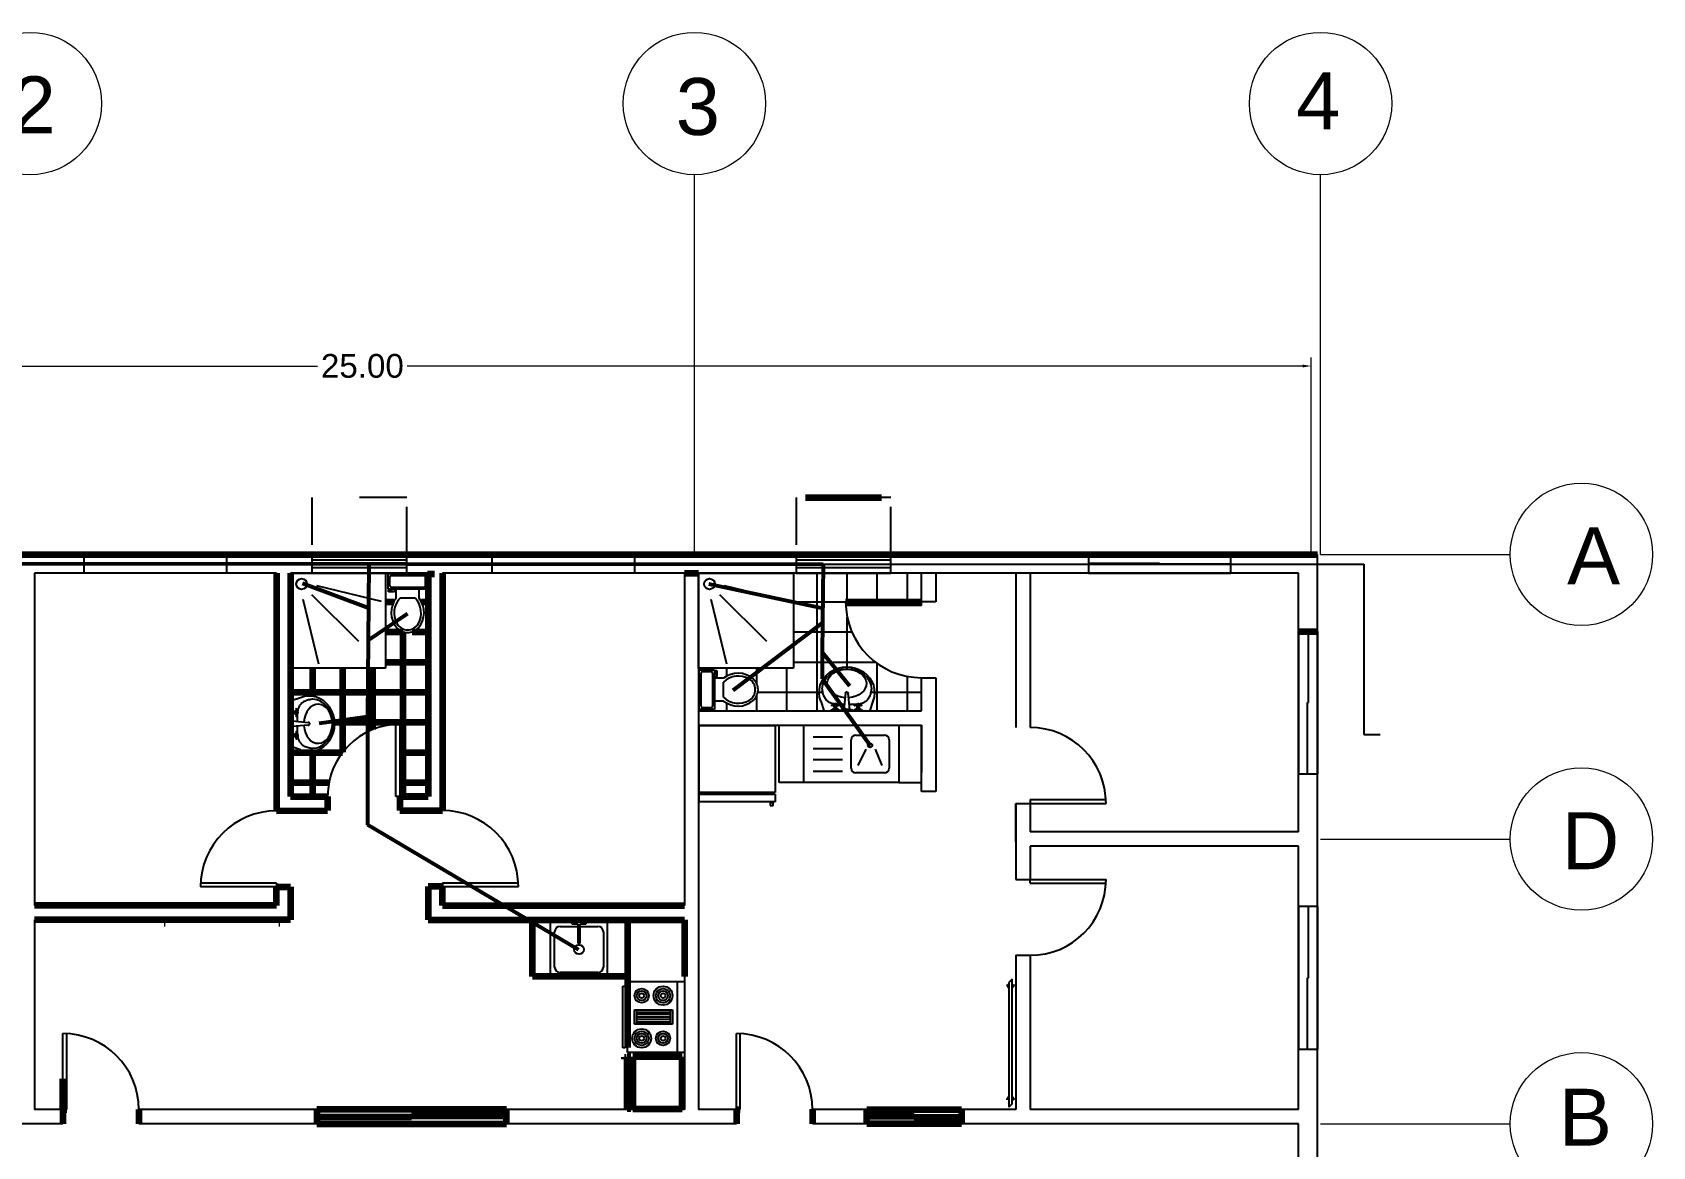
# Model space of a CAD drawing. Header units: millimetres. Extents: x 2391 to 3323, y 1596 to 2537.
# Drawn here: x 2957.7 to 2991.85, y 2111.18 to 2134.66 of the extents above; entities that cross this region are included whole.
import ezdxf

# ---------------------------------------------------------------- set-up
doc = ezdxf.new("R2010")
doc.units = ezdxf.units.MM
doc.linetypes.add('JIS_02_1.0', pattern=[2, 1, -1])
for name, color, linetype in [('ASCENSORE - ELEVATOR', 160, 'Continuous'), ('BATH', 171, 'Continuous'), ('dimensions', 203, 'Continuous'), ('doors', 31, 'Continuous'), ('doors and windows schedule', 11, 'Continuous'), ('exterior wall', 140, 'Continuous'), ('furnitures', 40, 'Continuous'), ('interior wall', 191, 'Continuous'), ('Lightning text', 211, 'Continuous'), ('Plumbing symbols', 30, 'Continuous'), ('stairs', 123, 'Continuous'), ('windows', 241, 'Continuous')]:
    doc.layers.add(name, color=color, linetype=linetype)
doc.styles.get("Standard").update_dxf_attribs({"font": 'arial.ttf'})

msp = doc.modelspace()

# ---------------------------------------------------------------- linework, layer by layer
at = {"color": 0, "linetype": 'ByBlock'}
for p, q in [((2963.142, 2123.259), (2965.142, 2123.259)), ((2963.142, 2121.259), (2963.142, 2123.259)), ((2965.142, 2123.259), (2965.142, 2121.259)), ((2965.188, 2123.249), (2965.188, 2122.929)), ((2966.028, 2123.249), (2965.188, 2123.249)), ((2965.228, 2123.169), (2965.228, 2123.009)), ((2965.948, 2123.209), (2965.268, 2123.209)), ((2965.988, 2123.009), (2965.988, 2123.169)), ((2966.028, 2122.929), (2966.028, 2123.249)), ((2971.742, 2123.259), (2973.742, 2123.259)), ((2971.742, 2121.259), (2971.742, 2123.259)), ((2973.742, 2123.259), (2973.742, 2121.259)), ((2963.684, 2123), (2965.047, 2122.672)), ((2965.188, 2122.929), (2966.028, 2122.929)), ((2965.208, 2122.869), (2965.208, 2122.909)), ((2965.208, 2122.909), (2965.288, 2122.909)), ((2965.328, 2122.869), (2965.208, 2122.869)), ((2965.268, 2122.969), (2965.948, 2122.969)), ((2965.288, 2122.909), (2965.288, 2122.929)), ((2965.328, 2122.929), (2965.328, 2122.869)), ((2965.368, 2122.735), (2965.368, 2122.929)), ((2965.848, 2122.735), (2965.848, 2122.929)), ((2972.284, 2123), (2973.647, 2122.672)), ((2963.4, 2122.716), (2963.728, 2121.353)), ((2964.581, 2121.819), (2963.591, 2122.809)), ((2965.768, 2122.735), (2965.448, 2122.735)), ((2972, 2122.716), (2972.328, 2121.353)), ((2973.181, 2121.819), (2972.191, 2122.809)), ((2965.142, 2121.259), (2963.142, 2121.259)), ((2973.742, 2121.259), (2971.742, 2121.259)), ((2971.755, 2121.227), (2972.075, 2121.227)), ((2971.755, 2120.387), (2971.755, 2121.227)), ((2971.795, 2120.467), (2971.795, 2121.147)), ((2971.835, 2121.187), (2971.995, 2121.187)), ((2972.035, 2121.147), (2972.035, 2120.467)), ((2972.075, 2121.227), (2972.075, 2120.387)), ((2972.095, 2121.127), (2972.075, 2121.127)), ((2972.135, 2121.207), (2972.095, 2121.207)), ((2972.095, 2121.207), (2972.095, 2121.127)), ((2972.135, 2121.087), (2972.135, 2121.207)), ((2972.075, 2121.087), (2972.135, 2121.087)), ((2972.27, 2121.047), (2972.075, 2121.047)), ((2972.27, 2120.647), (2972.27, 2120.967)), ((2974.351, 2120.812), (2974.35, 2120.825)), ((2974.354, 2120.785), (2974.351, 2120.812)), ((2974.359, 2120.759), (2974.354, 2120.785)), ((2975.379, 2120.785), (2975.375, 2120.759)), ((2975.383, 2120.812), (2975.379, 2120.785)), ((2975.384, 2120.825), (2975.383, 2120.812)), ((2963.35, 2120.636), (2963.154, 2120.571)), ((2963.315, 2120.44), (2963.308, 2120.424)), ((2963.323, 2120.456), (2963.315, 2120.44)), ((2963.332, 2120.471), (2963.323, 2120.456)), ((2963.342, 2120.486), (2963.332, 2120.471)), ((2963.332, 2120.471), (2963.332, 2120.471)), ((2963.354, 2120.5), (2963.342, 2120.486)), ((2963.366, 2120.513), (2963.354, 2120.5)), ((2963.38, 2120.526), (2963.366, 2120.513)), ((2963.395, 2120.538), (2963.38, 2120.526)), ((2963.412, 2120.549), (2963.395, 2120.538)), ((2963.43, 2120.559), (2963.412, 2120.549)), ((2963.45, 2120.568), (2963.43, 2120.559)), ((2963.472, 2120.577), (2963.45, 2120.568)), ((2963.45, 2120.568), (2963.45, 2120.568)), ((2963.494, 2120.584), (2963.472, 2120.577)), ((2963.519, 2120.591), (2963.494, 2120.584)), ((2963.544, 2120.596), (2963.519, 2120.591)), ((2963.57, 2120.601), (2963.544, 2120.596)), ((2963.596, 2120.604), (2963.57, 2120.601)), ((2963.609, 2120.605), (2963.596, 2120.604)), ((2971.995, 2120.427), (2971.835, 2120.427)), ((2972.27, 2120.567), (2972.075, 2120.567)), ((2974.319, 2120.566), (2974.384, 2120.37)), ((2974.364, 2120.734), (2974.359, 2120.759)), ((2974.371, 2120.71), (2974.364, 2120.734)), ((2974.379, 2120.687), (2974.371, 2120.71)), ((2974.387, 2120.666), (2974.379, 2120.687)), ((2974.387, 2120.666), (2974.387, 2120.666)), ((2974.396, 2120.646), (2974.387, 2120.666)), ((2974.407, 2120.628), (2974.396, 2120.646)), ((2974.418, 2120.611), (2974.407, 2120.628)), ((2974.429, 2120.596), (2974.418, 2120.611)), ((2974.442, 2120.582), (2974.429, 2120.596)), ((2974.455, 2120.57), (2974.442, 2120.582)), ((2974.469, 2120.558), (2974.455, 2120.57)), ((2974.484, 2120.548), (2974.469, 2120.558)), ((2974.484, 2120.548), (2974.484, 2120.548)), ((2974.499, 2120.539), (2974.484, 2120.548)), ((2974.515, 2120.531), (2974.499, 2120.539)), ((2974.532, 2120.524), (2974.515, 2120.531)), ((2974.549, 2120.517), (2974.532, 2120.524)), ((2974.566, 2120.512), (2974.549, 2120.517)), ((2974.549, 2120.477), (2974.551, 2120.485)), ((2974.551, 2120.47), (2974.549, 2120.477)), ((2974.551, 2120.485), (2974.557, 2120.49)), ((2974.557, 2120.464), (2974.551, 2120.47)), ((2974.557, 2120.49), (2974.564, 2120.492)), ((2974.564, 2120.462), (2974.557, 2120.464)), ((2974.564, 2120.492), (2974.572, 2120.49)), ((2974.572, 2120.464), (2974.564, 2120.462)), ((2974.583, 2120.508), (2974.566, 2120.512)), ((2974.572, 2120.49), (2974.577, 2120.485)), ((2974.577, 2120.47), (2974.572, 2120.464)), ((2974.595, 2120.485), (2974.577, 2120.485)), ((2974.577, 2120.485), (2974.579, 2120.477)), ((2974.579, 2120.477), (2974.577, 2120.47)), ((2974.595, 2120.47), (2974.577, 2120.47)), ((2974.6, 2120.504), (2974.583, 2120.508)), ((2974.594, 2120.477), (2974.596, 2120.493)), ((2974.596, 2120.462), (2974.594, 2120.477)), ((2974.596, 2120.493), (2974.602, 2120.507)), ((2974.602, 2120.447), (2974.596, 2120.462)), ((2974.602, 2120.44), (2974.601, 2120.426)), ((2974.602, 2120.507), (2974.612, 2120.513)), ((2974.602, 2120.447), (2974.647, 2120.447)), ((2974.602, 2120.44), (2974.602, 2120.447)), ((2974.647, 2120.44), (2974.602, 2120.44)), ((2974.609, 2120.477), (2974.611, 2120.485)), ((2974.611, 2120.47), (2974.609, 2120.477)), ((2974.611, 2120.485), (2974.617, 2120.49)), ((2974.617, 2120.464), (2974.611, 2120.47)), ((2974.612, 2120.513), (2974.624, 2120.515)), ((2974.617, 2120.49), (2974.624, 2120.492)), ((2974.624, 2120.462), (2974.617, 2120.464)), ((2974.624, 2120.515), (2974.636, 2120.513)), ((2974.624, 2120.492), (2974.632, 2120.49)), ((2974.632, 2120.464), (2974.624, 2120.462)), ((2974.632, 2120.49), (2974.637, 2120.485)), ((2974.637, 2120.47), (2974.632, 2120.464)), ((2974.636, 2120.513), (2974.647, 2120.507)), ((2974.637, 2120.485), (2974.639, 2120.477)), ((2974.639, 2120.477), (2974.637, 2120.47)), ((2974.647, 2120.507), (2974.652, 2120.493)), ((2974.652, 2120.462), (2974.647, 2120.447)), ((2974.647, 2120.447), (2974.647, 2120.44)), ((2974.648, 2120.427), (2974.647, 2120.44)), ((2974.651, 2120.415), (2974.648, 2120.427)), ((2974.653, 2120.497), (2974.651, 2120.497)), ((2974.652, 2120.493), (2974.654, 2120.477)), ((2974.654, 2120.477), (2974.652, 2120.462)), ((2974.67, 2120.496), (2974.653, 2120.497)), ((2974.671, 2120.485), (2974.654, 2120.485)), ((2974.654, 2120.47), (2974.671, 2120.47)), ((2974.669, 2120.477), (2974.671, 2120.485)), ((2974.671, 2120.47), (2974.669, 2120.477)), ((2974.687, 2120.495), (2974.67, 2120.496)), ((2974.671, 2120.485), (2974.677, 2120.49)), ((2974.677, 2120.464), (2974.671, 2120.47)), ((2974.677, 2120.49), (2974.684, 2120.492)), ((2974.684, 2120.462), (2974.677, 2120.464)), ((2974.684, 2120.492), (2974.692, 2120.49)), ((2974.692, 2120.464), (2974.684, 2120.462)), ((2974.704, 2120.494), (2974.687, 2120.495)), ((2974.692, 2120.49), (2974.697, 2120.485)), ((2974.697, 2120.47), (2974.692, 2120.464)), ((2974.697, 2120.485), (2974.699, 2120.477)), ((2974.699, 2120.477), (2974.697, 2120.47)), ((2974.72, 2120.494), (2974.704, 2120.494)), ((2974.736, 2120.494), (2974.72, 2120.494)), ((2974.752, 2120.494), (2974.736, 2120.494)), ((2974.752, 2120.494), (2974.752, 2120.494)), ((2974.767, 2120.494), (2974.752, 2120.494)), ((2974.782, 2120.494), (2974.767, 2120.494)), ((2974.797, 2120.494), (2974.782, 2120.494)), ((2974.816, 2120.494), (2974.797, 2120.494)), ((2974.837, 2120.73), (2974.807, 2120.392)), ((2974.837, 2120.73), (2974.838, 2120.739)), ((2974.838, 2120.739), (2974.843, 2120.748)), ((2974.843, 2120.748), (2974.849, 2120.754)), ((2974.849, 2120.754), (2974.858, 2120.759)), ((2974.858, 2120.759), (2974.867, 2120.76)), ((2974.867, 2120.76), (2974.876, 2120.759)), ((2974.876, 2120.759), (2974.884, 2120.754)), ((2974.884, 2120.754), (2974.891, 2120.748)), ((2974.891, 2120.748), (2974.895, 2120.739)), ((2974.895, 2120.739), (2974.897, 2120.73)), ((2974.927, 2120.392), (2974.897, 2120.73)), ((2974.935, 2120.494), (2974.918, 2120.494)), ((2974.951, 2120.494), (2974.935, 2120.494)), ((2974.967, 2120.494), (2974.951, 2120.494)), ((2974.983, 2120.495), (2974.967, 2120.494)), ((2974.999, 2120.495), (2974.983, 2120.495)), ((2974.999, 2120.495), (2974.999, 2120.495)), ((2975.014, 2120.495), (2974.999, 2120.495)), ((2975.029, 2120.495), (2975.014, 2120.495)), ((2975.044, 2120.495), (2975.029, 2120.495)), ((2975.029, 2120.477), (2975.031, 2120.485)), ((2975.031, 2120.47), (2975.029, 2120.477)), ((2975.031, 2120.485), (2975.037, 2120.49)), ((2975.037, 2120.464), (2975.031, 2120.47)), ((2975.037, 2120.49), (2975.044, 2120.492)), ((2975.044, 2120.462), (2975.037, 2120.464)), ((2975.059, 2120.495), (2975.044, 2120.495)), ((2975.044, 2120.492), (2975.052, 2120.49)), ((2975.052, 2120.464), (2975.044, 2120.462)), ((2975.052, 2120.49), (2975.057, 2120.485)), ((2975.057, 2120.47), (2975.052, 2120.464)), ((2975.057, 2120.485), (2975.059, 2120.477)), ((2975.075, 2120.485), (2975.057, 2120.485)), ((2975.059, 2120.477), (2975.057, 2120.47)), ((2975.075, 2120.47), (2975.057, 2120.47)), ((2975.078, 2120.496), (2975.059, 2120.495)), ((2975.074, 2120.477), (2975.076, 2120.493)), ((2975.076, 2120.462), (2975.074, 2120.477)), ((2975.076, 2120.493), (2975.082, 2120.507)), ((2975.082, 2120.447), (2975.076, 2120.462)), ((2975.082, 2120.44), (2975.081, 2120.426)), ((2975.082, 2120.507), (2975.093, 2120.513)), ((2975.082, 2120.447), (2975.127, 2120.447)), ((2975.082, 2120.44), (2975.082, 2120.447)), ((2975.127, 2120.44), (2975.082, 2120.44)), ((2975.089, 2120.477), (2975.091, 2120.485)), ((2975.091, 2120.47), (2975.089, 2120.477)), ((2975.091, 2120.485), (2975.097, 2120.49)), ((2975.097, 2120.464), (2975.091, 2120.47)), ((2975.093, 2120.513), (2975.104, 2120.515)), ((2975.097, 2120.49), (2975.104, 2120.492)), ((2975.104, 2120.462), (2975.097, 2120.464)), ((2975.104, 2120.515), (2975.116, 2120.513)), ((2975.104, 2120.492), (2975.112, 2120.49)), ((2975.112, 2120.464), (2975.104, 2120.462)), ((2975.112, 2120.49), (2975.117, 2120.485)), ((2975.117, 2120.47), (2975.112, 2120.464)), ((2975.116, 2120.513), (2975.127, 2120.507)), ((2975.117, 2120.485), (2975.119, 2120.477)), ((2975.119, 2120.477), (2975.117, 2120.47)), ((2975.127, 2120.507), (2975.133, 2120.493)), ((2975.133, 2120.462), (2975.127, 2120.447)), ((2975.127, 2120.447), (2975.127, 2120.44)), ((2975.128, 2120.427), (2975.127, 2120.44)), ((2975.132, 2120.415), (2975.128, 2120.427)), ((2975.136, 2120.504), (2975.129, 2120.503)), ((2975.133, 2120.493), (2975.134, 2120.477)), ((2975.134, 2120.477), (2975.133, 2120.462)), ((2975.151, 2120.485), (2975.134, 2120.485)), ((2975.134, 2120.47), (2975.151, 2120.47)), ((2975.152, 2120.508), (2975.136, 2120.504)), ((2975.149, 2120.477), (2975.151, 2120.485)), ((2975.151, 2120.47), (2975.149, 2120.477)), ((2975.151, 2120.485), (2975.157, 2120.49)), ((2975.157, 2120.464), (2975.151, 2120.47)), ((2975.169, 2120.512), (2975.152, 2120.508)), ((2975.157, 2120.49), (2975.164, 2120.492)), ((2975.164, 2120.462), (2975.157, 2120.464)), ((2975.164, 2120.492), (2975.172, 2120.49)), ((2975.172, 2120.464), (2975.164, 2120.462)), ((2975.185, 2120.517), (2975.169, 2120.512)), ((2975.172, 2120.49), (2975.177, 2120.485)), ((2975.177, 2120.47), (2975.172, 2120.464)), ((2975.177, 2120.485), (2975.179, 2120.477)), ((2975.179, 2120.477), (2975.177, 2120.47)), ((2975.202, 2120.524), (2975.185, 2120.517)), ((2975.218, 2120.531), (2975.202, 2120.524)), ((2975.234, 2120.539), (2975.218, 2120.531)), ((2975.25, 2120.548), (2975.234, 2120.539)), ((2975.264, 2120.558), (2975.25, 2120.548)), ((2975.25, 2120.548), (2975.25, 2120.548)), ((2975.279, 2120.57), (2975.264, 2120.558)), ((2975.292, 2120.582), (2975.279, 2120.57)), ((2975.304, 2120.596), (2975.292, 2120.582)), ((2975.316, 2120.611), (2975.304, 2120.596)), ((2975.327, 2120.628), (2975.316, 2120.611)), ((2975.337, 2120.646), (2975.327, 2120.628)), ((2975.347, 2120.666), (2975.337, 2120.646)), ((2975.355, 2120.687), (2975.347, 2120.666)), ((2975.347, 2120.666), (2975.347, 2120.666)), ((2975.415, 2120.566), (2975.349, 2120.37)), ((2975.363, 2120.71), (2975.355, 2120.687)), ((2975.369, 2120.734), (2975.363, 2120.71)), ((2975.375, 2120.759), (2975.369, 2120.734)), ((2963.165, 2120.408), (2963.154, 2120.418)), ((2963.154, 2120.232), (2963.166, 2120.25)), ((2963.162, 2120.201), (2963.154, 2120.201)), ((2963.169, 2120.198), (2963.162, 2120.201)), ((2963.17, 2120.398), (2963.165, 2120.408)), ((2963.166, 2120.25), (2963.172, 2120.266)), ((2963.174, 2120.193), (2963.169, 2120.198)), ((2963.172, 2120.386), (2963.17, 2120.398)), ((2963.172, 2120.394), (2963.174, 2120.381)), ((2963.172, 2120.266), (2963.172, 2120.386)), ((2963.177, 2120.279), (2963.172, 2120.266)), ((2963.174, 2120.381), (2963.18, 2120.37)), ((2963.177, 2120.186), (2963.174, 2120.193)), ((2963.186, 2120.29), (2963.177, 2120.279)), ((2963.177, 2120.178), (2963.177, 2120.186)), ((2963.177, 2120.148), (2963.177, 2120.178)), ((2963.177, 2120.148), (2963.177, 2120.028)), ((2963.177, 2120.148), (2963.514, 2120.118)), ((2963.18, 2120.37), (2963.189, 2120.36)), ((2963.197, 2120.298), (2963.186, 2120.29)), ((2963.189, 2120.36), (2963.199, 2120.353)), ((2963.194, 2120.356), (2963.194, 2120.296)), ((2963.21, 2120.302), (2963.197, 2120.298)), ((2963.199, 2120.353), (2963.211, 2120.349)), ((2963.224, 2120.304), (2963.21, 2120.302)), ((2963.211, 2120.349), (2963.224, 2120.349)), ((2963.224, 2120.349), (2963.224, 2120.304)), ((2963.232, 2120.349), (2963.224, 2120.349)), ((2963.224, 2120.304), (2963.232, 2120.304)), ((2963.246, 2120.354), (2963.232, 2120.349)), ((2963.232, 2120.304), (2963.232, 2120.349)), ((2963.232, 2120.304), (2963.246, 2120.298)), ((2963.262, 2120.356), (2963.246, 2120.354)), ((2963.246, 2120.298), (2963.262, 2120.296)), ((2963.249, 2120.394), (2963.247, 2120.386)), ((2963.247, 2120.386), (2963.249, 2120.379)), ((2963.249, 2120.334), (2963.247, 2120.326)), ((2963.247, 2120.326), (2963.249, 2120.318)), ((2963.249, 2120.273), (2963.247, 2120.266)), ((2963.247, 2120.266), (2963.249, 2120.258)), ((2963.254, 2120.399), (2963.249, 2120.394)), ((2963.249, 2120.379), (2963.254, 2120.373)), ((2963.254, 2120.339), (2963.249, 2120.334)), ((2963.249, 2120.318), (2963.254, 2120.313)), ((2963.254, 2120.279), (2963.249, 2120.273)), ((2963.249, 2120.258), (2963.254, 2120.253)), ((2963.262, 2120.401), (2963.254, 2120.399)), ((2963.254, 2120.356), (2963.254, 2120.373)), ((2963.254, 2120.373), (2963.262, 2120.371)), ((2963.262, 2120.341), (2963.254, 2120.339)), ((2963.254, 2120.313), (2963.262, 2120.311)), ((2963.254, 2120.296), (2963.254, 2120.279)), ((2963.262, 2120.281), (2963.254, 2120.279)), ((2963.254, 2120.253), (2963.262, 2120.251)), ((2963.269, 2120.399), (2963.262, 2120.401)), ((2963.262, 2120.371), (2963.269, 2120.373)), ((2963.277, 2120.354), (2963.262, 2120.356)), ((2963.269, 2120.339), (2963.262, 2120.341)), ((2963.262, 2120.311), (2963.269, 2120.313)), ((2963.262, 2120.296), (2963.277, 2120.298)), ((2963.269, 2120.279), (2963.262, 2120.281)), ((2963.262, 2120.251), (2963.269, 2120.253)), ((2963.275, 2120.394), (2963.269, 2120.399)), ((2963.269, 2120.373), (2963.275, 2120.379)), ((2963.269, 2120.373), (2963.269, 2120.356)), ((2963.275, 2120.334), (2963.269, 2120.339)), ((2963.269, 2120.313), (2963.275, 2120.318)), ((2963.269, 2120.296), (2963.269, 2120.279)), ((2963.275, 2120.273), (2963.269, 2120.279)), ((2963.269, 2120.253), (2963.275, 2120.258)), ((2963.277, 2120.386), (2963.275, 2120.394)), ((2963.275, 2120.379), (2963.277, 2120.386)), ((2963.277, 2120.326), (2963.275, 2120.334)), ((2963.275, 2120.318), (2963.277, 2120.326)), ((2963.277, 2120.266), (2963.275, 2120.273)), ((2963.275, 2120.258), (2963.277, 2120.266)), ((2963.292, 2120.349), (2963.277, 2120.354)), ((2963.277, 2120.298), (2963.292, 2120.304)), ((2963.279, 2120.156), (2963.278, 2120.139)), ((2963.28, 2120.299), (2963.279, 2120.28)), ((2963.279, 2120.28), (2963.279, 2120.266)), ((2963.279, 2120.266), (2963.279, 2120.251)), ((2963.279, 2120.251), (2963.279, 2120.236)), ((2963.279, 2120.236), (2963.279, 2120.22)), ((2963.279, 2120.22), (2963.279, 2120.205)), ((2963.279, 2120.22), (2963.279, 2120.22)), ((2963.279, 2120.205), (2963.279, 2120.189)), ((2963.279, 2120.189), (2963.279, 2120.173)), ((2963.279, 2120.173), (2963.279, 2120.156)), ((2963.288, 2120.357), (2963.287, 2120.35)), ((2963.292, 2120.374), (2963.288, 2120.357)), ((2963.296, 2120.39), (2963.292, 2120.374)), ((2963.297, 2120.338), (2963.292, 2120.349)), ((2963.292, 2120.304), (2963.297, 2120.314)), ((2963.302, 2120.407), (2963.296, 2120.39)), ((2963.299, 2120.326), (2963.297, 2120.338)), ((2963.297, 2120.314), (2963.299, 2120.326)), ((2963.308, 2120.424), (2963.302, 2120.407)), ((2963.524, 2120.117), (2963.514, 2120.118)), ((2963.532, 2120.113), (2963.524, 2120.117)), ((2963.539, 2120.106), (2963.532, 2120.113)), ((2963.543, 2120.098), (2963.539, 2120.106)), ((2963.544, 2120.088), (2963.543, 2120.098)), ((2963.543, 2120.079), (2963.544, 2120.088)), ((2972.075, 2120.387), (2971.755, 2120.387)), ((2974.53, 2120.37), (2974.548, 2120.382)), ((2974.548, 2120.382), (2974.564, 2120.387)), ((2974.577, 2120.393), (2974.564, 2120.387)), ((2974.564, 2120.387), (2974.684, 2120.387)), ((2974.588, 2120.402), (2974.577, 2120.393)), ((2974.596, 2120.413), (2974.588, 2120.402)), ((2974.654, 2120.41), (2974.594, 2120.41)), ((2974.601, 2120.426), (2974.596, 2120.413)), ((2974.658, 2120.404), (2974.651, 2120.415)), ((2974.668, 2120.396), (2974.658, 2120.404)), ((2974.679, 2120.39), (2974.668, 2120.396)), ((2974.692, 2120.387), (2974.679, 2120.39)), ((2974.684, 2120.387), (2974.696, 2120.386)), ((2974.696, 2120.386), (2974.706, 2120.381)), ((2974.706, 2120.381), (2974.717, 2120.37)), ((2974.747, 2120.377), (2974.75, 2120.384)), ((2974.747, 2120.37), (2974.747, 2120.377)), ((2974.75, 2120.384), (2974.755, 2120.389)), ((2974.755, 2120.389), (2974.762, 2120.392)), ((2974.762, 2120.392), (2974.769, 2120.392)), ((2974.807, 2120.392), (2974.769, 2120.392)), ((2974.927, 2120.392), (2974.807, 2120.392)), ((2974.927, 2120.392), (2974.957, 2120.392)), ((2974.957, 2120.392), (2974.964, 2120.393)), ((2974.964, 2120.393), (2974.971, 2120.39)), ((2974.971, 2120.39), (2974.977, 2120.385)), ((2974.977, 2120.385), (2974.98, 2120.378)), ((2974.98, 2120.378), (2974.979, 2120.37)), ((2975.011, 2120.37), (2975.029, 2120.382)), ((2975.029, 2120.382), (2975.044, 2120.387)), ((2975.057, 2120.393), (2975.044, 2120.387)), ((2975.044, 2120.387), (2975.164, 2120.387)), ((2975.068, 2120.402), (2975.057, 2120.393)), ((2975.076, 2120.413), (2975.068, 2120.402)), ((2975.134, 2120.41), (2975.074, 2120.41)), ((2975.081, 2120.426), (2975.076, 2120.413)), ((2975.139, 2120.404), (2975.132, 2120.415)), ((2975.148, 2120.396), (2975.139, 2120.404)), ((2975.159, 2120.39), (2975.148, 2120.396)), ((2975.172, 2120.387), (2975.159, 2120.39)), ((2975.164, 2120.387), (2975.176, 2120.386)), ((2975.176, 2120.386), (2975.186, 2120.381)), ((2975.186, 2120.381), (2975.197, 2120.37)), ((2963.154, 2119.968), (2963.162, 2119.969)), ((2963.165, 2119.928), (2963.154, 2119.938)), ((2963.154, 2119.752), (2963.166, 2119.77)), ((2963.162, 2119.969), (2963.168, 2119.972)), ((2963.17, 2119.918), (2963.165, 2119.928)), ((2963.166, 2119.77), (2963.172, 2119.786)), ((2963.168, 2119.972), (2963.173, 2119.977)), ((2963.172, 2119.906), (2963.17, 2119.918)), ((2963.172, 2119.913), (2963.174, 2119.901)), ((2963.172, 2119.786), (2963.172, 2119.906)), ((2963.177, 2119.799), (2963.172, 2119.786)), ((2963.173, 2119.977), (2963.176, 2119.984)), ((2963.174, 2119.901), (2963.18, 2119.89)), ((2963.176, 2119.984), (2963.177, 2119.991)), ((2963.514, 2120.058), (2963.177, 2120.028)), ((2963.177, 2120.028), (2963.177, 2119.991)), ((2963.186, 2119.809), (2963.177, 2119.799)), ((2963.18, 2119.89), (2963.189, 2119.88)), ((2963.197, 2119.818), (2963.186, 2119.809)), ((2963.189, 2119.88), (2963.199, 2119.873)), ((2963.194, 2119.876), (2963.194, 2119.816)), ((2963.21, 2119.822), (2963.197, 2119.818)), ((2963.199, 2119.873), (2963.211, 2119.869)), ((2963.224, 2119.823), (2963.21, 2119.822)), ((2963.211, 2119.869), (2963.224, 2119.868)), ((2963.224, 2119.868), (2963.224, 2119.823)), ((2963.232, 2119.868), (2963.224, 2119.868)), ((2963.224, 2119.823), (2963.232, 2119.823)), ((2963.246, 2119.874), (2963.232, 2119.868)), ((2963.232, 2119.823), (2963.232, 2119.868)), ((2963.232, 2119.823), (2963.246, 2119.818)), ((2963.262, 2119.876), (2963.246, 2119.874)), ((2963.246, 2119.818), (2963.262, 2119.816)), ((2963.249, 2119.913), (2963.247, 2119.906)), ((2963.247, 2119.906), (2963.249, 2119.898)), ((2963.249, 2119.853), (2963.247, 2119.846)), ((2963.247, 2119.846), (2963.249, 2119.838)), ((2963.249, 2119.793), (2963.247, 2119.786)), ((2963.247, 2119.786), (2963.249, 2119.778)), ((2963.254, 2119.919), (2963.249, 2119.913)), ((2963.249, 2119.898), (2963.254, 2119.893)), ((2963.254, 2119.859), (2963.249, 2119.853)), ((2963.249, 2119.838), (2963.254, 2119.833)), ((2963.254, 2119.799), (2963.249, 2119.793)), ((2963.249, 2119.778), (2963.254, 2119.773)), ((2963.262, 2119.921), (2963.254, 2119.919)), ((2963.254, 2119.893), (2963.262, 2119.891)), ((2963.254, 2119.875), (2963.254, 2119.893)), ((2963.262, 2119.861), (2963.254, 2119.859)), ((2963.254, 2119.833), (2963.262, 2119.831)), ((2963.254, 2119.816), (2963.254, 2119.799)), ((2963.262, 2119.801), (2963.254, 2119.799)), ((2963.254, 2119.773), (2963.262, 2119.771)), ((2963.269, 2119.919), (2963.262, 2119.921)), ((2963.262, 2119.891), (2963.269, 2119.893)), ((2963.277, 2119.874), (2963.262, 2119.876)), ((2963.269, 2119.859), (2963.262, 2119.861)), ((2963.262, 2119.831), (2963.269, 2119.833)), ((2963.262, 2119.816), (2963.277, 2119.818)), ((2963.269, 2119.799), (2963.262, 2119.801)), ((2963.262, 2119.771), (2963.269, 2119.773)), ((2963.275, 2119.913), (2963.269, 2119.919)), ((2963.269, 2119.893), (2963.275, 2119.898)), ((2963.269, 2119.893), (2963.269, 2119.875)), ((2963.275, 2119.853), (2963.269, 2119.859)), ((2963.269, 2119.833), (2963.275, 2119.838)), ((2963.269, 2119.816), (2963.269, 2119.799)), ((2963.275, 2119.793), (2963.269, 2119.799)), ((2963.269, 2119.773), (2963.275, 2119.778)), ((2963.277, 2119.906), (2963.275, 2119.913)), ((2963.275, 2119.898), (2963.277, 2119.906)), ((2963.277, 2119.846), (2963.275, 2119.853)), ((2963.275, 2119.838), (2963.277, 2119.846)), ((2963.277, 2119.786), (2963.275, 2119.793)), ((2963.275, 2119.778), (2963.277, 2119.786)), ((2963.292, 2119.868), (2963.277, 2119.874)), ((2963.277, 2119.818), (2963.292, 2119.823)), ((2963.278, 2120.037), (2963.278, 2120.019)), ((2963.278, 2120.019), (2963.278, 2120.004)), ((2963.278, 2120.004), (2963.278, 2119.989)), ((2963.278, 2119.989), (2963.278, 2119.974)), ((2963.278, 2119.974), (2963.278, 2119.958)), ((2963.278, 2119.974), (2963.278, 2119.974)), ((2963.278, 2119.958), (2963.278, 2119.942)), ((2963.278, 2119.942), (2963.279, 2119.926)), ((2963.279, 2119.926), (2963.279, 2119.909)), ((2963.279, 2119.909), (2963.28, 2119.892)), ((2963.28, 2119.892), (2963.281, 2119.875)), ((2963.281, 2119.875), (2963.281, 2119.872)), ((2963.288, 2119.822), (2963.292, 2119.805)), ((2963.297, 2119.858), (2963.292, 2119.868)), ((2963.292, 2119.823), (2963.297, 2119.834)), ((2963.292, 2119.805), (2963.296, 2119.788)), ((2963.296, 2119.788), (2963.302, 2119.77)), ((2963.299, 2119.846), (2963.297, 2119.858)), ((2963.297, 2119.834), (2963.299, 2119.846)), ((2963.302, 2119.77), (2963.308, 2119.753)), ((2963.308, 2119.753), (2963.315, 2119.737)), ((2963.514, 2120.058), (2963.524, 2120.06)), ((2963.524, 2120.06), (2963.532, 2120.064)), ((2963.532, 2120.064), (2963.539, 2120.071)), ((2963.539, 2120.071), (2963.543, 2120.079)), ((2971.753, 2118.643), (2971.753, 2120.043)), ((2973.353, 2120.043), (2971.753, 2120.043)), ((2973.353, 2120.043), (2973.353, 2118.643)), ((2973.96, 2118.851), (2973.96, 2120.051)), ((2974.776, 2119.807), (2974.16, 2119.807)), ((2974.96, 2119.151), (2974.96, 2119.751)), ((2975.06, 2119.851), (2975.66, 2119.851)), ((2975.76, 2119.751), (2975.76, 2119.151)), ((2975.96, 2120.051), (2975.96, 2118.851)), ((2963.35, 2119.541), (2963.154, 2119.606)), ((2963.315, 2119.737), (2963.323, 2119.721)), ((2963.323, 2119.721), (2963.332, 2119.706)), ((2963.332, 2119.706), (2963.342, 2119.691)), ((2963.332, 2119.706), (2963.332, 2119.706)), ((2963.342, 2119.691), (2963.354, 2119.677)), ((2963.354, 2119.677), (2963.366, 2119.663)), ((2963.366, 2119.663), (2963.38, 2119.651)), ((2963.38, 2119.651), (2963.395, 2119.639)), ((2963.395, 2119.639), (2963.412, 2119.628)), ((2963.412, 2119.628), (2963.43, 2119.618)), ((2963.43, 2119.618), (2963.45, 2119.609)), ((2963.45, 2119.609), (2963.472, 2119.6)), ((2963.45, 2119.609), (2963.45, 2119.609)), ((2963.472, 2119.6), (2963.494, 2119.593)), ((2963.494, 2119.593), (2963.519, 2119.586)), ((2963.519, 2119.586), (2963.544, 2119.58)), ((2963.544, 2119.58), (2963.57, 2119.576)), ((2963.57, 2119.576), (2963.596, 2119.573)), ((2963.596, 2119.573), (2963.609, 2119.572)), ((2974.776, 2119.562), (2974.16, 2119.562)), ((2975.269, 2119.554), (2975.101, 2119.209)), ((2975.466, 2119.554), (2975.608, 2119.209)), ((2974.776, 2119.326), (2974.16, 2119.326)), ((2974.776, 2119.081), (2974.16, 2119.081)), ((2975.96, 2118.851), (2973.96, 2118.851)), ((2975.66, 2119.051), (2975.06, 2119.051)), ((2973.353, 2118.643), (2971.753, 2118.643)), ((2971.753, 2118.603), (2973.353, 2118.603)), ((2971.753, 2118.443), (2971.753, 2118.603)), ((2973.353, 2118.443), (2971.753, 2118.443)), ((2973.253, 2118.423), (2973.253, 2118.363)), ((2973.313, 2118.423), (2973.253, 2118.423)), ((2973.313, 2118.363), (2973.313, 2118.423)), ((2973.353, 2118.603), (2973.353, 2118.443)), ((2973.253, 2118.363), (2973.313, 2118.363)), ((2968.621, 2114.762), (2968.621, 2115.962)), ((2968.707, 2114.962), (2968.707, 2115.704)), ((2968.821, 2115.819), (2969.197, 2115.819)), ((2969.075, 2115.862), (2969.075, 2115.935)), ((2969.075, 2115.935), (2969.364, 2115.935)), ((2969.197, 2115.862), (2969.075, 2115.862)), ((2969.197, 2115.862), (2969.197, 2115.462)), ((2969.245, 2115.462), (2969.245, 2115.862)), ((2969.364, 2115.862), (2969.245, 2115.862)), ((2969.245, 2115.819), (2969.621, 2115.819)), ((2969.364, 2115.935), (2969.364, 2115.862)), ((2969.735, 2115.704), (2969.735, 2114.962)), ((2969.821, 2114.762), (2969.821, 2115.962)), ((2969.197, 2115.462), (2969.245, 2115.462)), ((2969.821, 2114.762), (2968.621, 2114.762)), ((2969.621, 2114.847), (2968.821, 2114.847)), ((2970.242, 2114.659), (2971.442, 2114.659)), ((2970.242, 2113.159), (2970.242, 2114.659)), ((2971.292, 2114.659), (2971.292, 2113.159)), ((2970.142, 2114.559), (2970.192, 2114.559)), ((2970.142, 2113.259), (2970.142, 2114.559)), ((2970.192, 2114.559), (2970.192, 2113.259)), ((2970.242, 2114.359), (2970.192, 2114.359)), ((2970.192, 2114.259), (2970.242, 2114.259)), ((2970.392, 2114.059), (2971.192, 2114.059)), ((2970.392, 2113.759), (2970.392, 2114.059)), ((2970.442, 2113.759), (2970.442, 2114.059)), ((2970.442, 2114.009), (2971.142, 2114.009)), ((2971.142, 2113.959), (2970.442, 2113.959)), ((2971.142, 2114.059), (2971.142, 2113.759)), ((2971.192, 2114.059), (2971.192, 2113.759)), ((2971.192, 2113.759), (2970.392, 2113.759)), ((2970.442, 2113.909), (2971.142, 2113.909)), ((2971.142, 2113.859), (2970.442, 2113.859)), ((2970.442, 2113.809), (2971.142, 2113.809)), ((2970.192, 2113.259), (2970.142, 2113.259)), ((2970.192, 2113.559), (2970.242, 2113.559)), ((2970.242, 2113.459), (2970.192, 2113.459)), ((2971.442, 2113.159), (2970.242, 2113.159))]:
    msp.add_line(p, q, dxfattribs=at)
for centre, radius in [((2963.373, 2123.034), 0.113), ((2971.973, 2123.034), 0.113), ((2975.358, 2119.635), 0.0446), ((2969.221, 2115.331, 6.286), 0.1), ((2970.542, 2114.359), 0.15), ((2970.542, 2114.359), 0.1), ((2970.542, 2114.359), 0.05), ((2970.992, 2114.359), 0.2), ((2970.992, 2114.359), 0.15), ((2970.992, 2114.359), 0.1), ((2970.992, 2114.359), 0.05), ((2970.542, 2113.459), 0.2), ((2970.542, 2113.459), 0.15), ((2970.992, 2113.459), 0.15), ((2970.542, 2113.459), 0.1), ((2970.542, 2113.459), 0.05), ((2970.992, 2113.459), 0.1), ((2970.992, 2113.459), 0.05)]:
    msp.add_circle(centre, radius, dxfattribs=at)
for centre, radius, start, end in [((2965.263, 2123.174), 0.0354, 81.8699, 188.1301), ((2965.953, 2123.174), 0.0354, 351.8699, 98.1301), ((2965.263, 2123.004), 0.0354, 171.8699, 278.1301), ((2965.953, 2123.004), 0.0354, 261.8699, 8.1301), ((2965.749, 2122.432), 0.487, 141.4691, 221.0789), ((2965.776, 2122.422), 0.453, 136.3677, 209.5765), ((2965.44, 2122.422), 0.453, 330.4233, 43.6321), ((2965.467, 2122.432), 0.487, 318.9209, 38.5307), ((2965.608, 2122.327), 0.26, 209.5765, 330.4233), ((2965.608, 2122.309), 0.3, 221.0789, 318.9209), ((2971.83, 2121.152), 0.0354, 81.8699, 188.1301), ((2972, 2121.152), 0.0354, 351.8699, 98.1301), ((2972.573, 2120.667), 0.487, 48.9211, 128.5309), ((2972.582, 2120.639), 0.453, 60.4235, 133.6323), ((2972.678, 2120.807), 0.26, 299.5767, 60.4235), ((2972.695, 2120.807), 0.3, 311.0791, 48.9211), ((2971.83, 2120.462), 0.0354, 171.8699, 278.1301), ((2972, 2120.462), 0.0354, 261.8699, 8.1301), ((2972.582, 2120.975), 0.453, 226.3679, 299.5767), ((2972.573, 2120.948), 0.487, 231.4693, 311.0791), ((2975.06, 2119.751), 0.1, 90, 180), ((2975.66, 2119.751), 0.1, 360, 90), ((2975.06, 2119.151), 0.1, 180, 270), ((2975.66, 2119.151), 0.1, 270, 0), ((2968.821, 2115.704), 0.114, 90, 180), ((2969.621, 2115.704), 0.114, 0, 90), ((2968.821, 2114.962), 0.114, 180, 270), ((2969.621, 2114.962), 0.114, 270, 0)]:
    msp.add_arc(centre, radius, start, end, dxfattribs=at)
at = {"color": 0, "linetype": 'ByBlock', "extrusion": (0, 0, -1)}
for centre, major_axis, ratio, start_param, end_param in [((2974.867, 2120.752), (0.584, 0), 0.916316, 2.786438, 6.63834), ((2974.867, 2120.825), (0.517, 0), 0.815274, 3.141593, 6.283185), ((2974.867, 2120.936), (0.412, 0), 0.730435, 1.664123, 7.760732)]:
    msp.add_ellipse(centre, major_axis=major_axis, ratio=ratio, start_param=start_param, end_param=end_param, dxfattribs=at)
at = {"color": 0, "linetype": 'ByBlock'}
for centre, major_axis, ratio, start_param, end_param in [((2963.536, 2120.088), (0, 0.584), 0.916316, 2.786438, 6.63834), ((2963.72, 2120.088), (0, 0.412), 0.730435, 1.664123, 7.760732), ((2963.609, 2120.088), (0, 0.517), 0.815274, 3.141593, 6.283185)]:
    msp.add_ellipse(centre, major_axis=major_axis, ratio=ratio, start_param=start_param, end_param=end_param, dxfattribs=at)
at = {"layer": 'ASCENSORE - ELEVATOR', "color": 30, "true_color": 0xf26722}
for p, q in [((2974.369, 2123.449), (2985.768, 2123.449)), ((2985.768, 2123.449), (2985.768, 2119.865)), ((2985.768, 2119.865), (2985.768, 2119.865)), ((2985.768, 2119.865), (2986.109, 2119.865))]:
    msp.add_line(p, q, dxfattribs=at)
at = {"layer": 'BATH', "linetype": 'Continuous'}
for p, q in [((2974.24, 2120.359), (2974.24, 2123.259)), ((2974.875, 2122.659), (2974.875, 2123.259)), ((2975.51, 2122.659), (2975.51, 2123.259)), ((2976.145, 2122.659), (2976.145, 2123.259)), ((2973.742, 2122.66), (2976.442, 2122.66)), ((2974.875, 2121.246), (2974.875, 2122.334)), ((2973.742, 2122.025), (2974.973, 2122.025)), ((2972.335, 2121.091), (2972.335, 2121.259)), ((2972.97, 2120.929), (2972.97, 2121.259)), ((2973.605, 2120.359), (2973.605, 2121.259)), ((2973.742, 2121.39), (2975.467, 2121.39)), ((2975.51, 2120.359), (2975.51, 2121.358)), ((2976.145, 2120.359), (2976.145, 2121.086)), ((2971.742, 2120.755), (2971.755, 2120.755)), ((2972.335, 2120.359), (2972.335, 2120.524)), ((2972.97, 2120.359), (2972.97, 2120.686)), ((2972.991, 2120.755), (2974.36, 2120.755)), ((2975.374, 2120.755), (2976.442, 2120.755)), ((2974.875, 2120.359), (2974.875, 2120.392))]:
    msp.add_line(p, q, dxfattribs=at)
at = {"layer": 'BATH', "linetype": 'Continuous', "lineweight": 100}
for p, q in [((2965.142, 2122.66), (2965.319, 2122.66)), ((2965.897, 2122.66), (2966.042, 2122.66)), ((2965.142, 2122.025), (2965.513, 2122.025)), ((2965.512, 2118.559), (2965.512, 2122.025)), ((2965.703, 2122.025), (2966.042, 2122.025)), ((2963.607, 2120.668), (2963.607, 2121.259)), ((2964.242, 2119.492), (2964.242, 2121.259)), ((2964.877, 2119.97), (2964.877, 2121.259)), ((2965.142, 2121.39), (2966.042, 2121.39)), ((2963.142, 2120.755), (2966.042, 2120.755)), ((2964.071, 2120.12), (2966.042, 2120.12)), ((2963.142, 2119.485), (2964.236, 2119.485)), ((2963.607, 2118.559), (2963.607, 2119.509)), ((2965.442, 2119.485), (2966.042, 2119.485)), ((2963.142, 2118.85), (2963.95, 2118.85)), ((2965.442, 2118.85), (2966.042, 2118.85))]:
    msp.add_line(p, q, dxfattribs=at)
at = {"layer": 'dimensions', "lineweight": 13}
for p, q in [((2944.834, 2127.628), (2963.711, 2127.628)), ((2984.474, 2127.628), (2965.597, 2127.628)), ((2984.654, 2123.721), (2984.654, 2127.808))]:
    msp.add_line(p, q, dxfattribs=at)
at = {"layer": 'dimensions'}
msp.add_solid([(2984.474, 2127.658), (2984.474, 2127.598), (2984.654, 2127.628)], dxfattribs=at)
at = {"layer": 'doors', "lineweight": 100}
for p, q in [((2974.842, 2122.659), (2976.442, 2122.659)), ((2958.342, 2111.959), (2958.342, 2112.606)), ((2958.342, 2111.959), (2958.422, 2111.959)), ((2972.542, 2111.959), (2972.622, 2111.959))]:
    msp.add_line(p, q, dxfattribs=at)
at = {"layer": 'doors'}
for p, q in [((2976.442, 2122.579), (2974.844, 2122.579)), ((2976.442, 2122.579), (2976.442, 2122.659)), ((2965.362, 2118.559), (2965.362, 2120.077)), ((2965.442, 2120.079), (2965.442, 2118.559)), ((2965.442, 2118.559), (2965.362, 2118.559)), ((2965.442, 2118.559), (2965.362, 2118.559)), ((2978.732, 2118.489), (2980.33, 2118.489)), ((2978.732, 2118.489), (2978.732, 2118.409)), ((2978.732, 2118.409), (2980.332, 2118.409)), ((2962.842, 2116.732), (2961.244, 2116.732)), ((2962.842, 2116.732), (2962.842, 2116.652)), ((2966.342, 2116.739), (2967.94, 2116.739)), ((2966.342, 2116.739), (2966.342, 2116.659)), ((2978.732, 2116.809), (2980.332, 2116.809)), ((2978.732, 2116.729), (2978.732, 2116.809)), ((2978.732, 2116.729), (2980.33, 2116.729)), ((2962.842, 2116.652), (2961.242, 2116.652)), ((2966.342, 2116.659), (2967.942, 2116.659)), ((2958.342, 2111.959), (2958.342, 2113.559)), ((2958.422, 2111.959), (2958.422, 2113.557)), ((2972.542, 2111.959), (2972.542, 2113.559)), ((2972.622, 2111.959), (2972.622, 2113.557))]:
    msp.add_line(p, q, dxfattribs=at)
for centre, radius, start, end in [((2976.442, 2122.659), 1.6, 180, 270), ((2965.442, 2118.559), 1.52, 90, 180), ((2978.732, 2118.409), 1.6, 0, 90), ((2962.842, 2116.652), 1.6, 90, 180), ((2966.342, 2116.659), 1.6, 0, 90), ((2978.732, 2116.809), 1.6, 270, 0), ((2958.342, 2111.959), 1.6, 0, 90), ((2972.542, 2111.959), 1.6, 0, 90)]:
    msp.add_arc(centre, radius, start, end, dxfattribs=at)
at = {"layer": 'doors and windows schedule', "lineweight": 100}
msp.add_line((2973.996, 2124.859), (2975.596, 2124.859), dxfattribs=at)
at = {"layer": 'exterior wall', "lineweight": 100}
msp.add_line((2944.392, 2123.659), (2984.792, 2123.659), dxfattribs=at)
at = {"layer": 'exterior wall'}
for p, q in [((2984.792, 2093.659), (2984.792, 2123.659)), ((2962.842, 2123.259), (2957.742, 2123.259)), ((2966.042, 2123.259), (2963.142, 2123.259)), ((2971.442, 2123.259), (2966.342, 2123.259)), ((2984.392, 2123.259), (2971.742, 2123.259)), ((2984.392, 2117.809), (2984.392, 2123.259)), ((2984.392, 2111.959), (2984.392, 2117.509)), ((2984.392, 2105.659), (2984.392, 2111.659))]:
    msp.add_line(p, q, dxfattribs=at)
at = {"layer": 'furnitures'}
for p, q in [((2973.442, 2118.851), (2973.442, 2120.059)), ((2973.96, 2118.851), (2973.442, 2118.851)), ((2975.96, 2118.851), (2976.442, 2118.851)), ((2978.355, 2114.703), (2978.284, 2114.633)), ((2978.284, 2114.633), (2978.284, 2112.006)), ((2978.289, 2112.011), (2978.289, 2114.637)), ((2978.291, 2112.013), (2978.291, 2114.639)), ((2978.355, 2112.077), (2978.355, 2114.703)), ((2978.246, 2114.597), (2978.245, 2114.578)), ((2978.284, 2114.523), (2978.245, 2114.578)), ((2978.284, 2114.543), (2978.246, 2114.597)), ((2978.355, 2114.543), (2978.394, 2114.597)), ((2978.355, 2114.523), (2978.394, 2114.578)), ((2978.394, 2114.578), (2978.394, 2114.597)), ((2978.284, 2112.235), (2978.245, 2112.181)), ((2978.355, 2112.235), (2978.394, 2112.181)), ((2978.246, 2112.162), (2978.245, 2112.181)), ((2978.284, 2112.216), (2978.246, 2112.162)), ((2978.355, 2112.077), (2978.284, 2112.006)), ((2978.355, 2112.216), (2978.394, 2112.162))]:
    msp.add_line(p, q, dxfattribs=at)
at = {"layer": 'furnitures', "lineweight": 100}
for p, q in [((2960.477, 2115.886), (2960.496, 2115.887)), ((2962.892, 2115.886), (2962.912, 2115.886)), ((2968.242, 2114.762), (2968.242, 2115.962)), ((2970.242, 2115.959), (2970.242, 2113.264)), ((2970.242, 2114.762), (2968.242, 2114.762)), ((2970.177, 2113.022), (2970.177, 2113.062)), ((2970.177, 2113.062), (2970.217, 2113.062)), ((2970.217, 2113.022), (2970.177, 2113.022)), ((2970.217, 2113.062), (2970.217, 2113.022)), ((2970.236, 2111.972), (2970.236, 2113.072)), ((2970.316, 2113.072), (2970.236, 2113.072)), ((2970.316, 2113.072), (2970.316, 2111.972)), ((2970.356, 2113.072), (2970.356, 2111.972)), ((2971.396, 2113.072), (2970.356, 2113.072)), ((2971.396, 2111.972), (2971.396, 2113.072)), ((2970.316, 2111.972), (2970.236, 2111.972)), ((2970.356, 2111.972), (2971.396, 2111.972))]:
    msp.add_line(p, q, dxfattribs=at)
at = {"layer": 'interior wall'}
for p, q in [((2957.742, 2123.259), (2957.742, 2116.259)), ((2971.442, 2123.259), (2971.442, 2116.259)), ((2971.742, 2123.259), (2971.742, 2111.959)), ((2976.442, 2122.659), (2976.442, 2123.259)), ((2976.742, 2123.259), (2976.742, 2122.659)), ((2978.432, 2123.259), (2978.432, 2120.009)), ((2978.732, 2123.259), (2978.732, 2120.009)), ((2976.742, 2122.659), (2976.442, 2122.659)), ((2976.442, 2120.359), (2976.442, 2121.059)), ((2976.442, 2121.059), (2976.742, 2121.059)), ((2976.742, 2121.059), (2976.742, 2118.659)), ((2971.742, 2120.359), (2976.442, 2120.359)), ((2971.742, 2120.059), (2976.442, 2120.059)), ((2976.442, 2118.659), (2976.442, 2120.059)), ((2976.442, 2120.059), (2976.442, 2119.059)), ((2976.742, 2118.659), (2976.442, 2118.659)), ((2978.432, 2118.409), (2978.432, 2116.809)), ((2978.432, 2117.609), (2978.432, 2118.409)), ((2978.432, 2118.409), (2978.732, 2118.409)), ((2978.732, 2118.409), (2978.732, 2117.809)), ((2984.392, 2117.809), (2978.732, 2117.809)), ((2978.432, 2117.609), (2978.432, 2116.809)), ((2984.392, 2117.509), (2978.732, 2117.509)), ((2978.732, 2117.509), (2978.732, 2116.809)), ((2978.432, 2116.809), (2978.732, 2116.809)), ((2957.742, 2115.959), (2957.742, 2111.959)), ((2971.442, 2115.959), (2971.442, 2111.959)), ((2978.432, 2115.209), (2978.432, 2111.959)), ((2978.432, 2115.209), (2978.732, 2115.209)), ((2978.732, 2115.209), (2978.732, 2111.959)), ((2958.422, 2111.959), (2957.742, 2111.959)), ((2971.442, 2111.959), (2959.942, 2111.959)), ((2972.542, 2111.959), (2971.742, 2111.959)), ((2978.432, 2111.959), (2974.142, 2111.959)), ((2984.392, 2111.959), (2978.732, 2111.959)), ((2958.342, 2111.659), (2956.642, 2111.659)), ((2972.542, 2111.659), (2959.942, 2111.659)), ((2984.392, 2111.659), (2974.142, 2111.659))]:
    msp.add_line(p, q, dxfattribs=at)
at = {"layer": 'interior wall', "lineweight": 100}
for p, q in [((2962.842, 2123.259), (2962.842, 2118.259)), ((2963.142, 2123.259), (2963.142, 2118.559)), ((2966.042, 2123.259), (2966.042, 2118.559)), ((2966.342, 2123.259), (2966.342, 2118.259)), ((2963.142, 2118.559), (2963.922, 2118.559)), ((2963.922, 2118.559), (2963.922, 2118.259)), ((2966.042, 2118.559), (2965.442, 2118.559)), ((2965.442, 2118.559), (2966.042, 2118.559)), ((2965.442, 2118.559), (2965.442, 2118.259)), ((2962.842, 2118.252), (2963.922, 2118.259)), ((2962.842, 2118.252), (2962.842, 2118.259)), ((2965.442, 2118.259), (2966.342, 2118.259)), ((2962.842, 2116.259), (2962.842, 2116.652)), ((2962.842, 2116.652), (2963.142, 2116.652)), ((2963.142, 2116.652), (2963.142, 2115.959)), ((2966.042, 2116.659), (2966.042, 2115.959)), ((2966.342, 2116.659), (2966.042, 2116.659)), ((2966.342, 2116.259), (2966.342, 2116.659)), ((2962.842, 2116.259), (2957.742, 2116.259)), ((2966.342, 2116.259), (2971.442, 2116.259)), ((2963.142, 2115.959), (2957.742, 2115.959)), ((2966.042, 2115.959), (2971.442, 2115.959)), ((2971.442, 2115.959), (2971.442, 2114.759)), ((2958.342, 2111.959), (2958.342, 2111.659)), ((2959.942, 2111.959), (2959.942, 2111.659)), ((2972.542, 2111.964), (2972.542, 2111.659)), ((2974.142, 2111.964), (2974.142, 2111.659))]:
    msp.add_line(p, q, dxfattribs=at)
at = {"layer": 'Lightning text', "linetype": 'ByBlock', "lineweight": 13, "ltscale": 0.02}
for p, q in [((2971.654, 2123.659), (2971.654, 2131.659)), ((2984.854, 2123.659), (2984.854, 2131.659)), ((2984.854, 2123.659), (2988.854, 2123.659)), ((2984.854, 2117.659), (2988.854, 2117.659)), ((2984.854, 2111.659), (2988.854, 2111.659))]:
    msp.add_line(p, q, dxfattribs=at)
for centre in [(2957.654, 2133.159), (2971.654, 2133.159), (2984.854, 2133.159), (2990.354, 2123.659), (2990.354, 2117.659), (2990.354, 2111.659)]:
    msp.add_circle(centre, 1.5, dxfattribs=at)
at = {"layer": 'Plumbing symbols', "linetype": 'ByBlock', "lineweight": 53, "ltscale": 0.02}
for p, q in [((2955.21, 2123.464), (2974.369, 2123.449)), ((2964.789, 2123.456), (2964.763, 2120.233)), ((2974.369, 2123.449), (2974.35, 2121.601)), ((2963.392, 2123.053), (2964.782, 2122.529)), ((2971.96, 2123.041), (2974.36, 2122.525)), ((2965.607, 2122.407), (2964.776, 2121.845)), ((2974.356, 2122.214), (2972.464, 2120.792)), ((2974.35, 2121.601), (2974.92, 2120.886)), ((2974.35, 2121.601), (2974.35, 2121.038)), ((2974.35, 2121.038), (2975.358, 2119.63)), ((2964.763, 2120.233), (2963.744, 2120.096)), ((2964.763, 2120.233), (2964.763, 2117.956)), ((2969.211, 2115.325), (2964.763, 2117.956))]:
    msp.add_line(p, q, dxfattribs=at)
at = {"layer": 'stairs', "lineweight": 100}
for p, q in [((2971.442, 2123.259), (2971.742, 2123.259)), ((2971.592, 2123.259), (2971.592, 2123.259))]:
    msp.add_line(p, q, dxfattribs=at)
at = {"layer": 'windows', "linetype": 'JIS_02_1.0'}
for p, q in [((2965.592, 2124.859), (2963.592, 2124.859)), ((2963.592, 2124.859), (2963.592, 2123.659)), ((2965.592, 2123.659), (2965.592, 2124.859)), ((2975.796, 2124.859), (2973.796, 2124.859)), ((2973.796, 2124.859), (2973.796, 2123.659)), ((2975.796, 2123.659), (2975.796, 2124.859))]:
    msp.add_line(p, q, dxfattribs=at)
at = {"layer": 'windows'}
for p, q in [((2958.792, 2123.259), (2958.792, 2123.659)), ((2961.792, 2123.659), (2958.792, 2123.659)), ((2961.792, 2123.659), (2961.792, 2123.259)), ((2963.592, 2123.659), (2963.592, 2123.259)), ((2965.592, 2123.659), (2963.592, 2123.659)), ((2965.592, 2123.539), (2963.592, 2123.539)), ((2965.592, 2123.259), (2965.592, 2123.659)), ((2967.392, 2123.259), (2967.392, 2123.659)), ((2970.392, 2123.659), (2967.392, 2123.659)), ((2970.392, 2123.659), (2970.392, 2123.259)), ((2973.796, 2123.659), (2973.796, 2123.259)), ((2975.796, 2123.659), (2973.796, 2123.659)), ((2975.796, 2123.539), (2973.796, 2123.539)), ((2975.796, 2123.259), (2975.796, 2123.659)), ((2979.962, 2123.659), (2979.962, 2123.259)), ((2979.962, 2123.659), (2982.962, 2123.659)), ((2982.962, 2123.259), (2982.962, 2123.659)), ((2958.792, 2123.449), (2960.292, 2123.449)), ((2961.792, 2123.259), (2958.792, 2123.259)), ((2960.292, 2123.449), (2960.292, 2123.469)), ((2960.292, 2123.469), (2961.792, 2123.469)), ((2963.592, 2123.379), (2965.592, 2123.379)), ((2963.592, 2123.259), (2965.592, 2123.259)), ((2967.392, 2123.449), (2968.892, 2123.449)), ((2970.392, 2123.259), (2967.392, 2123.259)), ((2968.892, 2123.449), (2968.892, 2123.469)), ((2968.892, 2123.469), (2970.392, 2123.469)), ((2973.796, 2123.379), (2975.796, 2123.379)), ((2973.796, 2123.259), (2975.796, 2123.259)), ((2981.462, 2123.469), (2979.962, 2123.469)), ((2979.962, 2123.259), (2982.962, 2123.259)), ((2981.462, 2123.449), (2981.462, 2123.469)), ((2982.962, 2123.449), (2981.462, 2123.449)), ((2984.392, 2122.034), (2984.392, 2119.034)), ((2984.602, 2120.534), (2984.602, 2122.034)), ((2984.792, 2122.034), (2984.792, 2119.034)), ((2984.582, 2119.034), (2984.582, 2120.534)), ((2984.582, 2120.534), (2984.602, 2120.534)), ((2984.392, 2119.034), (2984.792, 2119.034)), ((2984.792, 2116.234), (2984.392, 2116.234)), ((2984.392, 2116.234), (2984.392, 2113.234)), ((2984.602, 2114.734), (2984.602, 2116.234)), ((2984.792, 2116.234), (2984.792, 2113.234)), ((2984.582, 2113.234), (2984.582, 2114.734)), ((2984.582, 2114.734), (2984.602, 2114.734)), ((2984.392, 2113.234), (2984.792, 2113.234))]:
    msp.add_line(p, q, dxfattribs=at)
at = {"layer": 'windows', "lineweight": 100}
for p, q in [((2966.028, 2123.249), (2966.178, 2123.249)), ((2984.392, 2122.034), (2984.792, 2122.034)), ((2967.692, 2111.959), (2963.692, 2111.959)), ((2963.692, 2111.959), (2963.692, 2111.659)), ((2967.692, 2111.659), (2967.692, 2111.959)), ((2975.287, 2111.659), (2975.287, 2111.959)), ((2975.287, 2111.959), (2977.287, 2111.959)), ((2977.287, 2111.959), (2977.287, 2111.659)), ((2965.692, 2111.799), (2963.692, 2111.799)), ((2963.692, 2111.659), (2967.692, 2111.659)), ((2967.692, 2111.819), (2965.692, 2111.819)), ((2965.692, 2111.819), (2965.692, 2111.799)), ((2975.287, 2111.819), (2976.287, 2111.819)), ((2977.287, 2111.659), (2975.287, 2111.659)), ((2976.287, 2111.819), (2976.287, 2111.799)), ((2976.287, 2111.799), (2977.287, 2111.799))]:
    msp.add_line(p, q, dxfattribs=at)

# ---------------------------------------------------------------- texts
at = {"layer": 'dimensions', "lineweight": 13, "insert": (2964.654, 2127.628), "char_height": 0.5, "attachment_point": 5}
msp.add_mtext('\\A1;25.00', dxfattribs=at)
at = {"layer": 'doors and windows schedule'}
for s, p in [('2', (2957.259, 2132.532)), ('4', (2984.338, 2132.619)), ('3', (2971.261, 2132.497)), ('A', (2990.052, 2123.027)), ('D', (2989.941, 2117.024)), ('B', (2989.88, 2111.197))]:
    msp.add_text(s, height=1.2, dxfattribs=at).set_placement(p)

doc.saveas('drawing.dxf')
